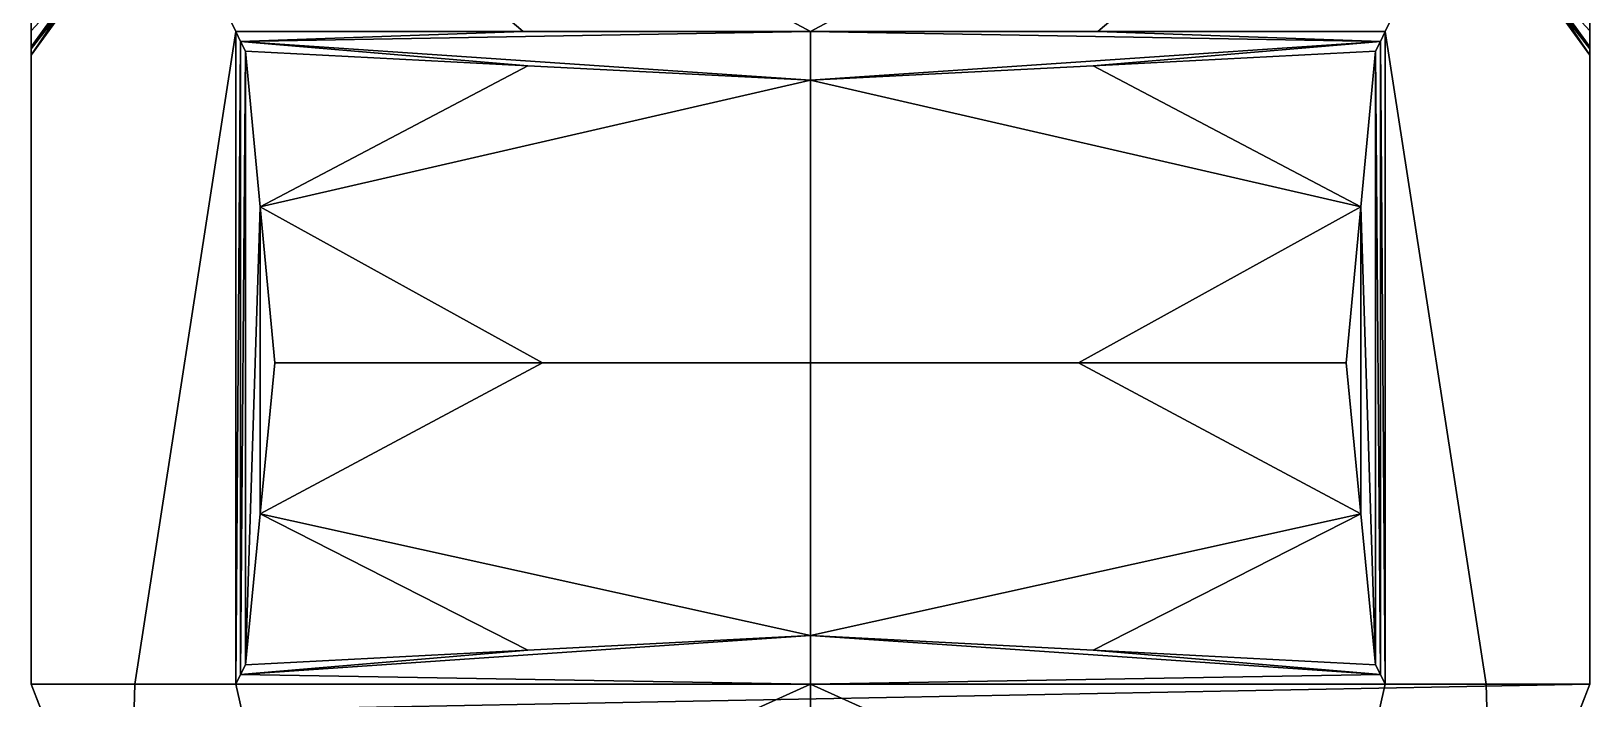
# Model space of a CAD drawing. Header units: millimetres. Extents: x -10.2 to 10.2, y -18.1 to 28.
# Drawn here: x -10 to 10, y -4.69 to 3.88 of the extents above; entities that cross this region are included whole.
import ezdxf

# ---------------------------------------------------------------- set-up
doc = ezdxf.new("R2010")
doc.units = ezdxf.units.MM
doc.header["$MEASUREMENT"] = 0
doc.layers.add('Default', color=7, linetype='Continuous')

msp = doc.modelspace()

# ---------------------------------------------------------------- linework, layer by layer
at = {"layer": 'Default'}
for points in [[(-8.668, -4.5, 17.649), (-7.375, 3.875, 19.25), (-10, 9.25, 16), (-10, -4.5, 16)], [(-10, 9.25, 16), (-7.375, 3.875, 19.25), (-3.688, 3.875, 19.25)], [(0, 3.875, 19.25), (-10, 9.25, 16), (-3.688, 3.875, 19.25)], [(-10, 9.25, 16), (0, 3.875, 19.25), (10, 9.25, 16)], [(-10, 9.25, 16), (-10, 4.756, 14.384), (-10, -4.5, 16)], [(10, 9.25, 16), (0, 3.875, 19.25), (3.688, 3.875, 19.25)], [(3.688, 3.875, 19.25), (7.375, 3.875, 19.25), (10, 9.25, 16)], [(10, 9.25, 16), (7.375, 3.875, 19.25), (8.668, -4.5, 17.649), (10, -4.5, 16)], [(10, 9.25, 16), (10, -4.5, 16), (10, 4.756, 14.384)], [(-10, 5.875, 7.25), (-10, 5.125, 5.25), (-10, -4.5, 3.875)], [(-10, 5.875, 7.25), (-10, -4.5, 3.875), (-10, 5.188, 11.125)], [(10, 5.875, 7.25), (10, -4.5, 3.875), (10, 5.125, 5.25)], [(10, 5.875, 7.25), (10, 5.188, 11.125), (10, -4.5, 3.875)], [(-9, 5.681, 12.981), (-9, 5.066, 12.297), (-10, 3.681, 13.544), (-10, 4.296, 14.228)], [(9, 5.681, 12.981), (10, 4.296, 14.228), (10, 3.681, 13.544), (9, 5.066, 12.297)], [(-10, -4.5, 3.875), (-10, 3.887, 12.296), (-10, 5.188, 11.125)], [(-10, 5.125, 3.875), (10, 5.125, 3.875), (10, -4.5, 3.875), (-10, -4.5, 3.875)], [(-10, 5.125, 5.25), (-10, 5.125, 3.875), (-10, -4.5, 3.875)], [(-9.086, 4.838, 11.932), (-10, 3.573, 13.07), (-9, 5.066, 12.297)], [(-10, 3.573, 13.07), (-10, 3.681, 13.544), (-9, 5.066, 12.297)], [(9.086, 4.838, 11.932), (9, 5.066, 12.297), (10, 3.573, 13.07)], [(9, 5.066, 12.297), (10, 3.681, 13.544), (10, 3.573, 13.07)], [(10, -4.5, 3.875), (10, 5.188, 11.125), (10, 3.887, 12.296)], [(10, 5.125, 5.25), (10, -4.5, 3.875), (10, 5.125, 3.875)], [(-9.218, 4.738, 11.648), (-10, 3.655, 12.623), (-9.086, 4.838, 11.932)], [(-10, 3.655, 12.623), (-10, 3.573, 13.07), (-9.086, 4.838, 11.932)], [(9.218, 4.738, 11.648), (9.086, 4.838, 11.932), (10, 3.655, 12.623)], [(9.086, 4.838, 11.932), (10, 3.573, 13.07), (10, 3.655, 12.623)], [(-10, -4.5, 16), (-10, 4.756, 14.384), (-10, 4.296, 14.228)], [(-10, 3.887, 12.296), (-10, 3.655, 12.623), (-9.218, 4.738, 11.648)], [(9.218, 4.738, 11.648), (10, 3.655, 12.623), (10, 3.887, 12.296)], [(10, -4.5, 16), (10, 4.296, 14.228), (10, 4.756, 14.384)], [(-10, 3.681, 13.544), (-10, -4.5, 16), (-10, 4.296, 14.228)], [(10, 3.681, 13.544), (10, 4.296, 14.228), (10, -4.5, 16)], [(-10, 3.655, 12.623), (-10, 3.887, 12.296), (-10, -4.5, 3.875)], [(-7.375, 3.875, 19.25), (-8.668, -4.5, 17.649), (-7.375, -4.5, 19.25)], [(-3.688, 3.875, 19.25), (-7.375, 3.875, 19.25), (-7.312, 3.75, 19.312)], [(-7.375, -4.5, 19.25), (-7.312, 3.75, 19.312), (-7.375, 3.875, 19.25)], [(-7.312, 3.75, 19.312), (0, 3.25, 19.75), (0, 3.875, 19.25)], [(0, 3.875, 19.25), (-3.688, 3.875, 19.25), (-7.312, 3.75, 19.312)], [(7.312, 3.75, 19.312), (0, 3.875, 19.25), (0, 3.25, 19.75)], [(0, 3.875, 19.25), (7.312, 3.75, 19.312), (3.688, 3.875, 19.25)], [(3.688, 3.875, 19.25), (7.312, 3.75, 19.312), (7.375, 3.875, 19.25)], [(7.375, -4.5, 19.25), (7.375, 3.875, 19.25), (7.312, 3.75, 19.312)], [(7.375, -4.5, 19.25), (8.668, -4.5, 17.649), (7.375, 3.875, 19.25)], [(10, 3.655, 12.623), (10, -4.5, 3.875), (10, 3.887, 12.296)], [(-10, -4.5, 16), (-10, 3.681, 13.544), (-10, 3.573, 13.07)], [(-10, -4.5, 16), (-10, 3.573, 13.07), (-10, 3.655, 12.623)], [(-10, -4.5, 3.875), (-10, -4.5, 16), (-10, 3.655, 12.623)], [(-7.375, -4.5, 19.25), (-7.312, -4.375, 19.312), (-7.312, 3.75, 19.312)], [(-3.625, 3.438, 19.562), (-7.312, 3.75, 19.312), (-7.25, 3.625, 19.375)], [(0, 3.25, 19.75), (-7.312, 3.75, 19.312), (-3.625, 3.438, 19.562)], [(-7.312, -4.375, 19.312), (-7.25, 3.625, 19.375), (-7.312, 3.75, 19.312)], [(-7.312, -4.375, 19.312), (-7.25, -4.25, 19.375), (-7.25, 3.625, 19.375)], [(-3.625, 3.438, 19.562), (-7.25, 3.625, 19.375), (-7.062, 1.625, 19.562)], [(-7.062, 1.625, 19.562), (-7.25, 3.625, 19.375), (-7.25, -4.25, 19.375)], [(0, 3.25, 19.75), (3.625, 3.438, 19.562), (7.312, 3.75, 19.312)], [(3.625, 3.438, 19.562), (7.25, 3.625, 19.375), (7.312, 3.75, 19.312)], [(3.625, 3.438, 19.562), (7.062, 1.625, 19.562), (7.25, 3.625, 19.375)], [(7.062, 1.625, 19.562), (7.25, -4.25, 19.375), (7.25, 3.625, 19.375)], [(7.312, -4.375, 19.312), (7.312, 3.75, 19.312), (7.25, 3.625, 19.375)], [(7.312, -4.375, 19.312), (7.25, 3.625, 19.375), (7.25, -4.25, 19.375)], [(7.375, -4.5, 19.25), (7.312, 3.75, 19.312), (7.312, -4.375, 19.312)], [(10, -4.5, 16), (10, 3.573, 13.07), (10, 3.681, 13.544)], [(10, -4.5, 16), (10, 3.655, 12.623), (10, 3.573, 13.07)], [(10, -4.5, 3.875), (10, 3.655, 12.623), (10, -4.5, 16)], [(0, 3.25, 19.75), (-3.625, 3.438, 19.562), (-7.062, 1.625, 19.562)], [(0, 3.25, 19.75), (7.062, 1.625, 19.562), (3.625, 3.438, 19.562)], [(-7.062, 1.625, 19.562), (-3.438, -0.375, 19.875), (0, -0.375, 20), (0, 3.25, 19.75)], [(0, -0.375, 20), (3.438, -0.375, 19.875), (7.062, 1.625, 19.562), (0, 3.25, 19.75)], [(-7.25, -4.25, 19.375), (-7.062, -2.312, 19.562), (-7.062, 1.625, 19.562)], [(-3.438, -0.375, 19.875), (-7.062, 1.625, 19.562), (-6.875, -0.375, 19.75)], [(-7.062, -2.312, 19.562), (-6.875, -0.375, 19.75), (-7.062, 1.625, 19.562)], [(3.438, -0.375, 19.875), (6.875, -0.375, 19.75), (7.062, 1.625, 19.562)], [(7.062, -2.312, 19.562), (7.062, 1.625, 19.562), (6.875, -0.375, 19.75)], [(7.25, -4.25, 19.375), (7.062, 1.625, 19.562), (7.062, -2.312, 19.562)], [(-3.438, -0.375, 19.875), (-6.875, -0.375, 19.75), (-7.062, -2.312, 19.562)], [(0, -0.375, 20), (-3.438, -0.375, 19.875), (-7.062, -2.312, 19.562), (0, -3.875, 19.75)], [(7.062, -2.312, 19.562), (3.438, -0.375, 19.875), (0, -0.375, 20), (0, -3.875, 19.75)], [(3.438, -0.375, 19.875), (7.062, -2.312, 19.562), (6.875, -0.375, 19.75)], [(-3.625, -4.062, 19.562), (-7.062, -2.312, 19.562), (-7.25, -4.25, 19.375)], [(0, -3.875, 19.75), (-7.062, -2.312, 19.562), (-3.625, -4.062, 19.562)], [(0, -3.875, 19.75), (3.625, -4.062, 19.562), (7.062, -2.312, 19.562)], [(3.625, -4.062, 19.562), (7.25, -4.25, 19.375), (7.062, -2.312, 19.562)], [(-3.625, -4.062, 19.562), (-7.312, -4.375, 19.312), (0, -3.875, 19.75)], [(0, -4.5, 19.25), (0, -3.875, 19.75), (-7.312, -4.375, 19.312)], [(3.625, -4.062, 19.562), (0, -3.875, 19.75), (7.312, -4.375, 19.312)], [(0, -4.5, 19.25), (7.312, -4.375, 19.312), (0, -3.875, 19.75)], [(-3.625, -4.062, 19.562), (-7.25, -4.25, 19.375), (-7.312, -4.375, 19.312)], [(3.625, -4.062, 19.562), (7.312, -4.375, 19.312), (7.25, -4.25, 19.375)], [(0, -4.5, 19.25), (-7.312, -4.375, 19.312), (-7.375, -4.5, 19.25)], [(0, -4.5, 19.25), (7.375, -4.5, 19.25), (7.312, -4.375, 19.312)], [(-9.854, -4.875, 6), (-10, -4.5, 3.875), (-9.854, -4.875, 3.875)], [(-10, -4.5, 16), (-9.854, -4.875, 6), (-9.514, -5.75, 7.75)], [(-10, -4.5, 16), (-9.514, -5.75, 7.75), (-8.736, -7.75, 9.75)], [(-9.854, -4.875, 6), (-10, -4.5, 16), (-10, -4.5, 3.875)], [(-10, -4.5, 16), (-8.736, -7.75, 9.75), (-8.76, -7.688, 16)], [(-8.668, -4.5, 17.649), (-10, -4.5, 16), (-8.76, -7.688, 16)], [(-9.854, -4.875, 3.875), (-10, -4.5, 3.875), (10, -4.5, 3.875)], [(-9.854, -4.875, 3.875), (10, -4.5, 3.875), (9.854, -4.875, 3.875)], [(-8.668, -4.5, 17.649), (-8.76, -7.688, 16), (-6.688, -7.522, 18.625), (-7.375, -4.5, 19.25)], [(0, -4.5, 19.25), (-7.375, -4.5, 19.25), (-6.688, -7.522, 18.625)], [(0, -10.625, 18), (0, -4.5, 19.25), (-6.688, -7.522, 18.625), (-6, -10.544, 18)], [(6.688, -7.522, 18.625), (7.375, -4.5, 19.25), (0, -4.5, 19.25)], [(6.688, -7.522, 18.625), (0, -4.5, 19.25), (0, -10.625, 18), (6, -10.544, 18)], [(6.688, -7.522, 18.625), (8.76, -7.688, 16), (8.668, -4.5, 17.649), (7.375, -4.5, 19.25)], [(8.668, -4.5, 17.649), (8.76, -7.688, 16), (10, -4.5, 16)], [(10, -4.5, 16), (8.736, -7.75, 9.75), (9.514, -5.75, 7.75)], [(10, -4.5, 16), (8.76, -7.688, 16), (8.736, -7.75, 9.75)], [(10, -4.5, 16), (9.514, -5.75, 7.75), (9.854, -4.875, 6)], [(9.854, -4.875, 6), (9.854, -4.875, 3.875), (10, -4.5, 3.875)], [(9.854, -4.875, 6), (10, -4.5, 3.875), (10, -4.5, 16)]]:
    msp.add_3dface(points, dxfattribs=at)

doc.saveas('drawing.dxf')
